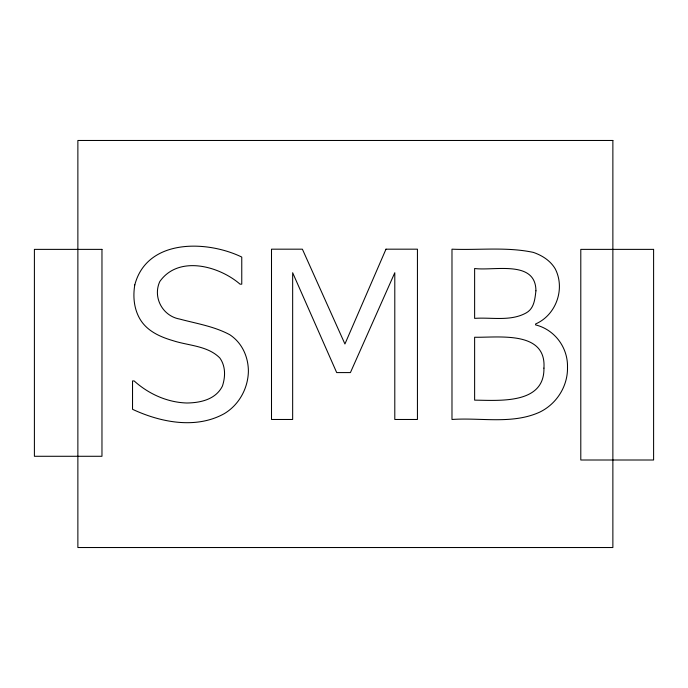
<?xml version="1.0" encoding="UTF-8"?>
<svg xmlns="http://www.w3.org/2000/svg" width="688" height="688" viewBox="0 0 688 688"><rect width="100%" height="100%" fill="white"/><g stroke="black" fill="none" stroke-linecap="round" stroke-linejoin="round"><path stroke-width="1.03" d="M543.933 368.123C544.595 404.57 499.196 400.364 474.625 400.149L474.625 337.24C498.594 337.731 546.513 330.326 543.933 368.123M134.805 284.875C132.801 296.597 133.979 309.136 140.214 319.473C147.344 331.246 160.338 336.974 173.023 340.672C188.667 345.78 207.561 345.643 219.807 357.941C225.741 366.222 225.483 376.766 222.43 386.088C215.722 399.487 200.552 402.824 186.861 403.005C167.287 402.42 148.591 393.966 134.143 380.928L132.535 380.928L132.535 409.3C160.485 422.355 195.856 429.407 224.193 413.703C239.089 404.879 248.179 388.178 248.394 370.978C248.239 356.608 241.995 342.762 229.783 334.729C214.183 326.327 196.579 323.601 179.663 319.06C162.617 316.05 152.521 297.379 159.788 281.555C178.536 254.861 219.111 265.955 240.052 284.17L241.763 284.17L241.763 257.063C206.804 240.103 146.948 238.469 134.805 284.875M567.497 367.203C567.944 386.114 556.721 403.822 539.822 412.086C512.379 424.651 481.007 417.41 451.982 419.474L451.982 249.176C479.003 250.294 506.721 246.708 533.346 252.393C542.187 255.446 550.443 260.675 555.259 268.905C565.416 288.822 556.171 315.018 535.582 323.971L535.582 324.891C554.734 329.621 567.996 347.586 567.497 367.203M535.926 290.809C534.929 298.876 534.284 308.207 526.44 312.765C510.711 321.683 491.817 317.151 474.625 318.372L474.625 268.501C493.95 271.124 535.797 259.531 535.926 290.809M385.985 249.176L344.929 343.991L302.385 249.176L271.502 249.176L271.502 419.474L292.658 419.474L292.658 272.732L336.69 372.586L350.416 372.586L394.792 272.732L394.792 419.474L417.435 419.474L417.435 249.176L385.985 249.176M612.87 140.472L77.873 140.472L77.873 547.528L612.87 547.528L612.87 140.472M101.97 249.374L34.4 249.374L34.4 456.282L101.97 456.282L101.97 249.374M653.6 249.374L580.792 249.374L580.792 460.005L653.6 460.005L653.6 249.374"/></g></svg>
